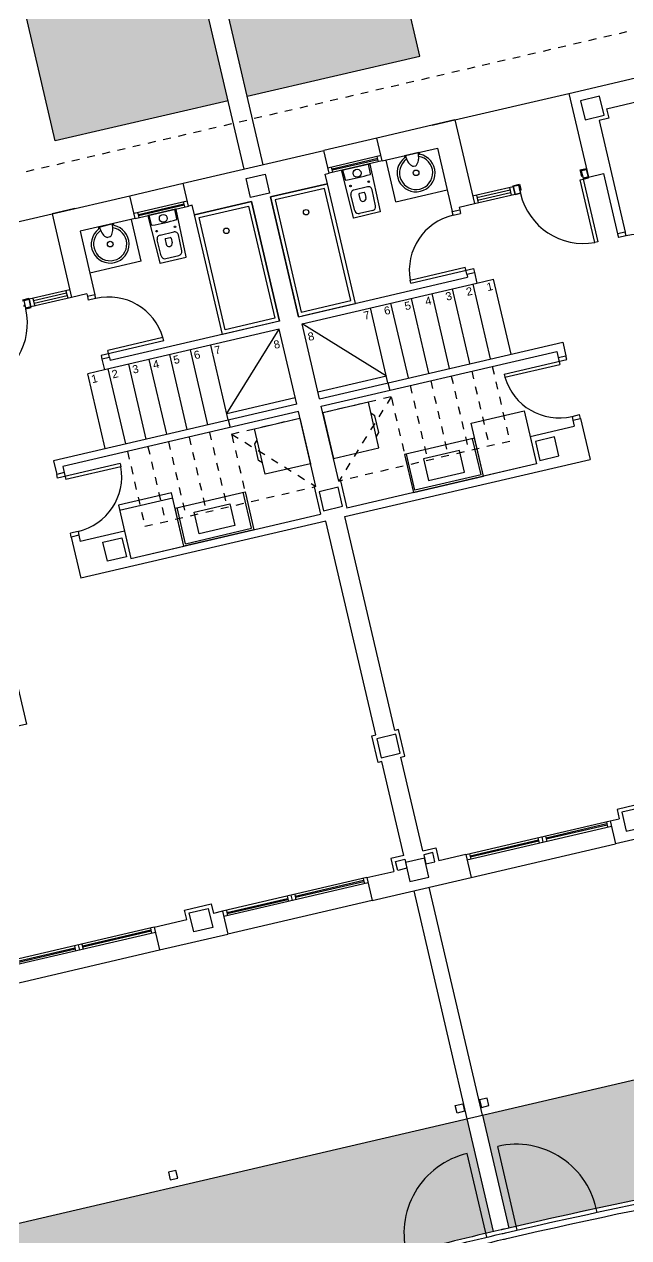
# Model space of a CAD drawing. Header units: millimetres. Extents: x 441061 to 442903, y 4515148 to 4515613.
# Drawn here: x 441672.98 to 441680.73, y 4515587 to 4515602.55 of the extents above; entities that cross this region are included whole.
import ezdxf
from ezdxf.enums import TextEntityAlignment as Align

# ---------------------------------------------------------------- set-up
doc = ezdxf.new("R2010")
doc.units = ezdxf.units.MM
doc.linetypes.add('RAYITAS', pattern=[0.375, 0.25, -0.125])
doc.layers.add('01_cesped', color=7, linetype='Continuous', true_color=0x659a66)
for name, color, linetype in [('01_mono BAJA', 2, 'Continuous'), ('01_piscinas', 254, 'Continuous'), ('01_proyección', 4, 'RAYITAS')]:
    doc.layers.add(name, color=color, linetype=linetype)
doc.styles.add('NIEVES2', font='sanss___.ttf')

# ---------------------------------------------------------------- blocks, each defined once
blk = doc.blocks.new('A$C6A825EFA')
at = {"layer": '01_mono BAJA', "color": 254}
for p, q in [((3.7, 12.5, 0), (5.2, 12.5, 0)), ((5.5, 12.5, 0), (5.2, 12.5, 0)), ((5.2, 12.5, 0), (5.2, 11.4, 0)), ((5.2, 12.5, 0), (6.225, 12.5, 0)), ((6.225, 12.2, 0), (6.225, 12.5, 0)), ((6.225, 12.5, 0), (6.925, 12.5, 0)), ((6.925, 12.5, 0), (8.775, 12.5, 0)), ((6.925, 12.2, 0), (6.925, 12.5, 0)), ((8.775, 12.2, 0), (8.775, 12.5, 0)), ((9.475, 12.5, 0), (8.775, 12.5, 0)), ((10.5, 12.5, 0), (9.475, 12.5, 0)), ((9.475, 12.2, 0), (9.475, 12.5, 0)), ((10.2, 12.5, 0), (10.5, 12.5, 0)), ((10.5, 12.5, 0), (10.5, 11.4, 0)), ((10.5, 12.5, 0), (12, 12.5, 0)), ((12, 12.5, 0), (13.1, 12.5, 0)), ((12, 12.5, 0), (12, 11.4, 0)), ((5.5, 12.2, 0), (5.5, 11.366, 0)), ((6.225, 12.2, 0), (5.5, 12.2, 0)), ((5.741, 12.198, 0), (5.742, 12.183, 0)), ((5.743, 12.2, 0), (5.932, 12.2, 0)), ((5.934, 12.198, 0), (5.933, 12.183, 0)), ((6.175, 11.65, 0), (6.175, 12.2, 0)), ((6.225, 12.27, 0), (6.925, 12.27, 0)), ((6.225, 12.2, 0), (6.925, 12.2, 0)), ((6.275, 12.2, 0), (6.275, 12.27, 0)), ((6.275, 12.242, 0), (6.875, 12.242, 0)), ((6.275, 12.228, 0), (6.875, 12.228, 0)), ((6.409, 12.073, 0), (6.407, 12.2, 0)), ((6.741, 12.073, 0), (6.743, 12.2, 0)), ((6.875, 12.2, 0), (6.875, 12.27, 0)), ((6.975, 12.2, 0), (6.925, 12.2, 0)), ((6.975, 12.075, 0), (6.975, 12.2, 0)), ((8.725, 12.075, 0), (8.725, 12.2, 0)), ((8.725, 12.2, 0), (8.775, 12.2, 0)), ((9.475, 12.27, 0), (8.775, 12.27, 0)), ((9.475, 12.2, 0), (8.775, 12.2, 0)), ((8.825, 12.2, 0), (8.825, 12.27, 0)), ((9.425, 12.242, 0), (8.825, 12.242, 0)), ((9.425, 12.228, 0), (8.825, 12.228, 0)), ((8.959, 12.073, 0), (8.957, 12.2, 0)), ((9.291, 12.073, 0), (9.293, 12.2, 0)), ((9.425, 12.2, 0), (9.425, 12.27, 0)), ((9.475, 12.2, 0), (10.2, 12.2, 0)), ((9.525, 11.65, 0), (9.525, 12.2, 0)), ((9.766, 12.198, 0), (9.767, 12.183, 0)), ((9.957, 12.2, 0), (9.768, 12.2, 0)), ((9.959, 12.198, 0), (9.958, 12.183, 0)), ((10.2, 12.2, 0), (10.2, 11.366, 0)), ((12.425, 12.2, 0), (13.1, 12.2, 0)), ((12.425, 12.2), (12.425, 12.075)), ((5.853, 12.043, 0), (5.822, 12.043, 0)), ((7.725, 12.075, 0), (6.975, 12.075, 0)), ((7.725, 10.5, 0), (7.725, 12.075, 0)), ((7.975, 10.5, 0), (7.975, 12.075, 0)), ((7.975, 12.075, 0), (8.725, 12.075, 0)), ((9.847, 12.043, 0), (9.878, 12.043, 0)), ((12.3, 12.075, 0), (12.3, 10.606, 0)), ((12.425, 12.075), (12.3, 12.075)), ((6.439, 11.659, 0), (6.435, 11.869, 0)), ((6.485, 11.92, 0), (6.665, 11.92, 0)), ((6.535, 11.85, 0), (6.535, 11.79, 0)), ((6.545, 11.86, 0), (6.605, 11.86, 0)), ((6.615, 11.85, 0), (6.615, 11.79, 0)), ((6.711, 11.659, 0), (6.715, 11.869, 0)), ((8.989, 11.659, 0), (8.985, 11.869, 0)), ((9.215, 11.92, 0), (9.035, 11.92, 0)), ((9.085, 11.85, 0), (9.085, 11.79, 0)), ((9.155, 11.86, 0), (9.095, 11.86, 0)), ((9.165, 11.85, 0), (9.165, 11.79, 0)), ((9.261, 11.659, 0), (9.265, 11.869, 0)), ((6.175, 11.65, 0), (5.5, 11.65, 0)), ((6.489, 11.61, 0), (6.661, 11.61, 0)), ((9.211, 11.61, 0), (9.039, 11.61, 0)), ((9.525, 11.65, 0), (10.2, 11.65, 0)), ((4.595, 11.43, 0), (4.595, 11.4, 0)), ((4.665, 11.5, 0), (4.665, 11.4, 0)), ((5.2, 11.5, 0), (4.665, 11.5, 0)), ((5.2, 11.4, 0), (4.665, 11.4, 0)), ((4.715, 11.5, 0), (4.715, 11.4, 0)), ((5.15, 11.467, 0), (4.715, 11.467, 0)), ((5.15, 11.433, 0), (4.715, 11.433, 0)), ((5.15, 11.5, 0), (5.15, 11.4, 0)), ((5.4, 11.4, 0), (5.2, 11.4, 0)), ((5.4, 11.4, 0), (5.4, 11.366, 0)), ((5.5, 11.366, 0), (5.4, 11.366, 0)), ((5.4, 11.366, 0), (5.4, 11.316, 0)), ((5.5, 11.316, 0), (5.5, 11.366, 0)), ((10.2, 11.366, 0), (10.3, 11.366, 0)), ((10.2, 11.316, 0), (10.2, 11.366, 0)), ((10.3, 11.4, 0), (10.5, 11.4, 0)), ((10.3, 11.4, 0), (10.3, 11.366, 0)), ((10.3, 11.366, 0), (10.3, 11.316, 0)), ((10.5, 11.5, 0), (11.035, 11.5, 0)), ((10.5, 11.4, 0), (11.035, 11.4, 0)), ((10.55, 11.5, 0), (10.55, 11.4, 0)), ((10.55, 11.467, 0), (10.985, 11.467, 0)), ((10.55, 11.433, 0), (10.985, 11.433, 0)), ((10.985, 11.5, 0), (10.985, 11.4, 0)), ((11.035, 11.5, 0), (11.035, 11.4, 0)), ((11.105, 11.43, 0), (11.105, 11.4, 0)), ((11.12, 11.5, 0), (11.12, 11.44, 0)), ((11.915, 11.5, 0), (11.915, 11.44, 0)), ((11.93, 11.43, 0), (11.93, 11.4, 0)), ((11.99, 11.4, 0), (11.93, 11.4, 0)), ((12, 11.4, 0), (12.2, 11.4, 0)), ((12.2, 11.4, 0), (12.2, 10.606, 0)), ((5.5, 11.316, 0), (5.4, 11.316, 0)), ((10.2, 11.316, 0), (10.3, 11.316, 0)), ((6.224, 10.591, 0), (5.4, 10.591, 0)), ((5.4, 10.591, 0), (5.4, 10.541, 0)), ((5.5, 10.541, 0), (5.5, 10.632, 0)), ((6.224, 10.632, 0), (5.5, 10.632, 0)), ((6.224, 10.591, 0), (6.224, 10.632, 0)), ((9.476, 10.591, 0), (9.476, 10.632, 0)), ((9.476, 10.632, 0), (10.2, 10.632, 0)), ((9.476, 10.591, 0), (10.3, 10.591, 0)), ((10.2, 10.541, 0), (10.2, 10.632, 0)), ((10.3, 10.591, 0), (10.3, 10.541, 0)), ((12.3, 10.606, 0), (12.2, 10.606, 0)), ((12.2, 10.606, 0), (12.2, 10.556, 0)), ((12.3, 10.556, 0), (12.3, 10.606, 0)), ((5.4, 10.541, 0), (5.4, 10.4, 0)), ((5.5, 10.541, 0), (5.4, 10.541, 0)), ((5.5, 10.541, 0), (5.5, 10.5, 0)), ((7.725, 10.5, 0), (5.5, 10.5, 0)), ((8.025, 10.5, 0), (10.2, 10.5, 0)), ((10.2, 10.541, 0), (10.2, 10.5, 0)), ((10.2, 10.541, 0), (10.3, 10.541, 0)), ((10.3, 10.541, 0), (10.3, 10.4, 0)), ((12.3, 10.556, 0), (12.2, 10.556, 0)), ((5.18, 9.415, 0), (5.18, 10.4, 0)), ((5.4, 10.4, 0), (5.18, 10.4, 0)), ((7.7, 10.4, 0), (5.4, 10.4, 0)), ((5.45, 9.415, 0), (5.45, 10.4, 0)), ((5.72, 9.415, 0), (5.72, 10.4, 0)), ((5.99, 9.415, 0), (5.99, 10.4, 0)), ((6.26, 9.415, 0), (6.26, 10.4, 0)), ((6.53, 9.415, 0), (6.53, 10.4, 0)), ((6.8, 9.415, 0), (6.8, 10.4, 0)), ((6.8, 9.5, 0), (7.7, 10.4, 0)), ((7.7, 9.415, 0), (7.7, 10.4, 0)), ((8, 10.4, 0), (10.3, 10.4, 0)), ((8, 9.415, 0), (8, 10.4, 0)), ((8.9, 9.5, 0), (8, 10.4, 0)), ((8.9, 9.415, 0), (8.9, 10.4, 0)), ((9.17, 9.415, 0), (9.17, 10.4, 0)), ((9.44, 9.415, 0), (9.44, 10.4, 0)), ((9.71, 9.415, 0), (9.71, 10.4, 0)), ((9.98, 9.415, 0), (9.98, 10.4, 0)), ((10.25, 9.415, 0), (10.25, 10.4, 0)), ((10.3, 10.4, 0), (10.52, 10.4, 0)), ((10.52, 9.415, 0), (10.52, 10.4, 0)), ((6.8, 9.5, 0), (7.7, 9.5, 0)), ((8.9, 9.5, 0), (8, 9.5, 0)), ((7.7, 9.415, 0), (4.5, 9.415, 0)), ((4.5, 9.415, 0), (4.5, 9.235, 0)), ((4.5, 9.415, 0), (4.5, 9.235, 0)), ((8, 9.415, 0), (11.2, 9.415, 0)), ((11.2, 9.415, 0), (11.2, 9.235, 0)), ((11.2, 9.415, 0), (11.2, 9.235, 0)), ((4.6, 9.235, 0), (4.5, 9.235, 0)), ((4.5, 9.185, 0), (4.5, 9.235, 0)), ((5.324, 9.185, 0), (4.5, 9.185, 0)), ((7.7, 9.315, 0), (4.6, 9.315, 0)), ((4.6, 9.315, 0), (4.6, 9.235, 0)), ((4.6, 9.315, 0), (4.6, 9.235, 0)), ((4.6, 9.235, 0), (4.6, 9.144, 0)), ((5.324, 9.185, 0), (5.324, 9.144, 0)), ((7.7, 8.33, 0), (7.7, 9.315, 0)), ((8, 8.33, 0), (8, 9.315, 0)), ((8, 9.315, 0), (11.1, 9.315, 0)), ((10.376, 9.185, 0), (10.376, 9.144, 0)), ((10.376, 9.185, 0), (11.2, 9.185, 0)), ((11.1, 9.315, 0), (11.1, 9.235, 0)), ((11.1, 9.315, 0), (11.1, 9.235, 0)), ((11.1, 9.235, 0), (11.2, 9.235, 0)), ((11.1, 9.235, 0), (11.1, 9.144, 0)), ((11.2, 9.185, 0), (11.2, 9.235, 0)), ((5.324, 9.144, 0), (4.6, 9.144, 0)), ((10.376, 9.144, 0), (11.1, 9.144, 0)), ((5.88, 8.6, 0), (5.18, 8.6, 0)), ((4.5, 8.41, 0), (4.5, 8.46, 0)), ((4.6, 8.46, 0), (4.5, 8.46, 0)), ((4.5, 8.41, 0), (4.5, 7.87, 0)), ((4.6, 8.41, 0), (4.5, 8.41, 0)), ((4.6, 8.46, 0), (4.6, 8.41, 0)), ((4.6, 8.41, 0), (4.6, 8.33, 0)), ((5.905, 7.995, 0), (5.905, 8.47, 0)), ((6.775, 7.995, 0), (6.775, 8.47, 0)), ((8.925, 7.995, 0), (8.925, 8.47, 0)), ((9.795, 7.995, 0), (9.795, 8.47, 0)), ((11.1, 8.46, 0), (11.1, 8.41, 0)), ((11.1, 8.46, 0), (11.2, 8.46, 0)), ((11.1, 8.41, 0), (11.1, 8.33, 0)), ((11.1, 8.41, 0), (11.2, 8.41, 0)), ((11.2, 8.41, 0), (11.2, 8.46, 0)), ((11.2, 8.41, 0), (11.2, 7.87, 0)), ((5.18, 8.33, 0), (4.6, 8.33, 0)), ((5.18, 8.33, 0), (5.18, 7.97, 0)), ((7.7, 8.33, 0), (7.675, 8.33, 0)), ((7.7, 8.33, 0), (7.675, 8.33, 0)), ((7.675, 8.33, 0), (7.675, 7.97, 0)), ((8, 8.33, 0), (8.025, 8.33, 0)), ((8, 8.33, 0), (8.025, 8.33, 0)), ((8.025, 8.33, 0), (8.025, 7.97, 0)), ((10.52, 8.33, 0), (11.1, 8.33, 0)), ((10.52, 8.33, 0), (10.52, 7.97, 0)), ((5.18, 7.97, 0), (7.675, 7.97, 0)), ((5.905, 7.995, 0), (6.775, 7.995, 0)), ((10.52, 7.97, 0), (8.025, 7.97, 0)), ((9.795, 7.995, 0), (8.925, 7.995, 0)), ((7.725, 7.87, 0), (4.5, 7.87, 0)), ((7.725, 5.055, 0), (7.725, 7.87, 0)), ((7.975, 5.055, 0), (7.975, 7.87, 0)), ((7.975, 7.87, 0), (11.2, 7.87, 0)), ((3.4, 6.205, 0), (3.4, 6.955, 0)), ((3.4, 6.205, 0), (0.3, 6.205, 0)), ((7.675, 4.705, 0), (7.675, 5.055, 0)), ((7.675, 5.055, 0), (7.725, 5.055, 0)), ((8.025, 5.055, 0), (7.975, 5.055, 0)), ((8.025, 4.705, 0), (8.025, 5.055, 0)), ((7.725, 4.705, 0), (7.675, 4.705, 0)), ((7.725, 3.47, 0), (7.725, 4.705, 0)), ((7.975, 3.47, 0), (7.975, 4.705, 0)), ((7.975, 4.705, 0), (8.025, 4.705, 0)), ((7.725, 3.47, 0), (7.555, 3.47, 0)), ((7.555, 3.47, 0), (7.555, 3.3, 0)), ((7.975, 3.47, 0), (8.145, 3.47, 0)), ((8.145, 3.47, 0), (8.145, 3.3, 0)), ((4.4, 3.3, 0), (1.6, 3.3, 0)), ((1.65, 3.272, 0), (3.35, 3.272, 0)), ((3.35, 3.3, 0), (3.35, 3.23, 0)), ((3.4, 3.3, 0), (3.4, 3.23, 0)), ((3.45, 3.3, 0), (3.45, 3.23, 0)), ((4.35, 3.272, 0), (3.45, 3.272, 0)), ((4.35, 3.3, 0), (4.35, 3.23, 0)), ((4.4, 3.3, 0), (4.4, 3, 0)), ((4.4, 3.3, 0), (4.83, 3.3, 0)), ((5.3, 3.3, 0), (5.18, 3.3, 0)), ((7.2, 3.3, 0), (5.3, 3.3, 0)), ((5.3, 3.3, 0), (5.3, 3, 0)), ((5.35, 3.3, 0), (5.35, 3.23, 0)), ((5.35, 3.272, 0), (6.15, 3.272, 0)), ((6.15, 3.3, 0), (6.15, 3.23, 0)), ((6.2, 3.3, 0), (6.2, 3.23, 0)), ((6.25, 3.3, 0), (6.25, 3.23, 0)), ((7.15, 3.272, 0), (6.25, 3.272, 0)), ((7.15, 3.3, 0), (7.15, 3.23, 0)), ((7.2, 3.3, 0), (7.555, 3.3, 0)), ((7.2, 3.3, 0), (7.2, 3, 0)), ((8.5, 3.3, 0), (8.145, 3.3, 0)), ((8.5, 3.3, 0), (10.4, 3.3, 0)), ((8.5, 3.3, 0), (8.5, 3, 0)), ((8.55, 3.3, 0), (8.55, 3.23, 0)), ((8.55, 3.272, 0), (9.45, 3.272, 0)), ((9.45, 3.3, 0), (9.45, 3.23, 0)), ((9.5, 3.3, 0), (9.5, 3.23, 0)), ((9.55, 3.3, 0), (9.55, 3.23, 0)), ((10.35, 3.272, 0), (9.55, 3.272, 0)), ((10.35, 3.3, 0), (10.35, 3.23, 0)), ((10.4, 3.3, 0), (10.4, 3, 0)), ((10.4, 3.3, 0), (10.52, 3.3, 0)), ((4.4, 3.23, 0), (1.6, 3.23, 0)), ((1.65, 3.258, 0), (3.35, 3.258, 0)), ((4.35, 3.258, 0), (3.45, 3.258, 0)), ((7.2, 3.23, 0), (5.3, 3.23, 0)), ((5.35, 3.258, 0), (6.15, 3.258, 0)), ((7.15, 3.258, 0), (6.25, 3.258, 0)), ((8.5, 3.23, 0), (10.4, 3.23, 0)), ((8.55, 3.258, 0), (9.45, 3.258, 0)), ((10.35, 3.258, 0), (9.55, 3.258, 0)), ((1.6, 3, 0), (4.4, 3, 0)), ((4.4, 3, 0), (5.3, 3, 0)), ((7.2, 3, 0), (5.3, 3, 0)), ((7.2, 3, 0), (8.5, 3, 0)), ((7.75, 0, 0), (7.75, 3, 0)), ((7.95, 0, 0), (7.95, 3, 0)), ((8.5, 3, 0), (10.4, 3, 0)), ((11.3, 3, 0), (10.4, 3, 0)), ((0, 0, 0), (15.7, 0, 0))]:
    blk.add_line(p, q, dxfattribs=at)
for points in [[(7.725, 12.375), (7.975, 12.375), (7.975, 12.125), (7.725, 12.125), (7.725, 12.375)], [(12.125, 12.125), (12.375, 12.125), (12.375, 12.375), (12.125, 12.375), (12.125, 12.125)], [(5.13, 8.005), (4.88, 8.005), (4.88, 8.255), (5.13, 8.255), (5.13, 8.005)], [(7.725, 8.005), (7.975, 8.005), (7.975, 8.255), (7.725, 8.255), (7.725, 8.005)], [(10.57, 8.005), (10.82, 8.005), (10.82, 8.255), (10.57, 8.255), (10.57, 8.005)], [(7.725, 4.755), (7.975, 4.755), (7.975, 5.005), (7.725, 5.005), (7.725, 4.755)], [(5.13, 3.125), (4.88, 3.125), (4.88, 3.375), (5.13, 3.375), (5.13, 3.125)], [(7.725, 3.125), (7.975, 3.125), (7.975, 3.375), (7.725, 3.375), (7.725, 3.125)], [(10.57, 3.125), (10.82, 3.125), (10.82, 3.375), (10.57, 3.375), (10.57, 3.125)], [(3.965, 0.2), (3.865, 0.2), (3.865, 0.1), (3.965, 0.1)]]:
    blk.add_lwpolyline(points, close=True, dxfattribs=at)
at = {"layer": '01_mono BAJA', "color": 254, "elevation": 0, "flags": 128}
for points in [[(6.394, 12.2, 0.414214), (6.39, 12.196), (6.39, 12.195), (6.4, 11.574, 0.436396), (6.404, 11.57), (6.746, 11.57, 0.436396), (6.75, 11.574), (6.76, 12.195), (6.76, 12.196, 0.414214), (6.756, 12.2)], [(9.306, 12.2, -0.414214), (9.31, 12.196), (9.31, 12.195), (9.3, 11.574, -0.436396), (9.296, 11.57), (8.954, 11.57, -0.436396), (8.95, 11.574), (8.94, 12.195), (8.94, 12.196, -0.414214), (8.944, 12.2)]]:
    blk.add_lwpolyline(points, format="xyb", close=True, dxfattribs=at)
at = {"layer": '01_mono BAJA', "color": 254, "elevation": 0}
for points in [[(6.975, 12.075), (7.725, 12.075), (7.725, 10.5), (6.975, 10.5)], [(7.025, 12.025), (7.675, 12.025), (7.675, 10.55), (7.025, 10.55)], [(8.725, 12.075), (7.975, 12.075), (7.975, 10.5), (8.725, 10.5)], [(8.675, 12.025), (8.025, 12.025), (8.025, 10.55), (8.675, 10.55)], [(4.58, 11.51), (4.58, 11.5), (4.665, 11.5), (4.665, 11.51)], [(11.12, 11.51), (11.12, 11.5), (11.035, 11.5), (11.035, 11.51)], [(11.915, 11.51), (11.915, 11.5), (12, 11.5), (12, 11.51)], [(4.58, 11.44), (4.58, 11.43), (4.595, 11.43), (4.595, 11.44)], [(4.595, 11.4), (4.595, 11.39), (4.665, 11.39), (4.665, 11.4)], [(11.105, 11.4), (11.105, 11.39), (11.035, 11.39), (11.035, 11.4)], [(11.12, 11.44), (11.12, 11.43), (11.105, 11.43), (11.105, 11.44)], [(11.93, 11.39), (11.93, 10.565), (11.89, 10.565), (11.89, 11.39)], [(11.915, 11.44), (11.915, 11.43), (11.93, 11.43), (11.93, 11.44)], [(11.93, 11.4), (12, 11.4), (12, 11.5), (11.93, 11.5)], [(11.93, 11.4), (11.93, 11.39), (12, 11.39), (12, 11.4)], [(7.1, 9.23), (7.7, 9.23), (7.7, 8.63), (7.1, 8.63)], [(8.6, 9.23), (8, 9.23), (8, 8.63), (8.6, 8.63)], [(5.18, 8.67), (5.18, 7.97), (5.88, 7.97), (5.88, 8.67)], [(10.52, 8.67), (10.52, 7.97), (9.82, 7.97), (9.82, 8.67)], [(5.88, 8.47), (6.8, 8.47), (6.8, 7.97), (5.88, 7.97)], [(9.82, 8.47), (8.9, 8.47), (8.9, 7.97), (9.82, 7.97)], [(6.104, 8.363), (6.576, 8.363), (6.576, 8.077), (6.104, 8.077)], [(9.596, 8.363), (9.124, 8.363), (9.124, 8.077), (9.596, 8.077)], [(7.605, 3.42), (7.725, 3.42), (7.725, 3.3), (7.605, 3.3)], [(8.095, 3.42), (7.975, 3.42), (7.975, 3.3), (8.095, 3.3)], [(7.64, 0.2), (7.74, 0.2), (7.74, 0.1), (7.64, 0.1)], [(8.06, 0.2), (7.96, 0.2), (7.96, 0.1), (8.06, 0.1)]]:
    blk.add_lwpolyline(points, close=True, dxfattribs=at)
for points in [[(4.595, 11.5), (4.595, 11.4)], [(4.665, 11.4), (4.665, 11.5)], [(11.035, 11.4), (11.035, 11.5)], [(11.105, 11.5), (11.105, 11.4)], [(7.1, 8.78), (7.06, 8.82), (7.06, 9.04), (7.1, 9.08)], [(8.6, 8.78), (8.64, 8.82), (8.64, 9.04), (8.6, 9.08)]]:
    blk.add_lwpolyline(points, dxfattribs=at)
at = {"layer": '01_mono BAJA', "color": 254}
for points in [[(4.83, 3.3), (4.83, 3.425), (5.18, 3.425), (5.18, 3.3)], [(10.87, 3.3), (10.87, 3.425), (10.52, 3.425), (10.52, 3.3)]]:
    blk.add_lwpolyline(points, dxfattribs=at)
for centre, radius in [((6.575, 12.12, 0), 0.051), ((9.125, 12.12, 0), 0.051), ((5.837, 11.953, 0), 0.036), ((6.455, 11.98, 0), 0.01), ((6.695, 11.98, 0), 0.01), ((9.005, 11.98, 0), 0.01), ((9.245, 11.98, 0), 0.01), ((9.862, 11.953, 0), 0.036), ((7.325, 11.781, 0), 0.035), ((8.375, 11.781, 0), 0.035)]:
    blk.add_circle(centre, radius, dxfattribs=at)
for centre, radius, start, end in [((5.837, 11.953, 0), 0.243, 114.8749, 65.1251), ((5.837, 11.953, 0), 0.213, 112.0656, 68.0564), ((5.729, 12.184, 0), 0.0128, 300.5291, 356.214), ((5.743, 12.197, 0), 0.0027, 90, 173.3159), ((6.033, 12.197, 0), 0.279, 179.383, 196.8165), ((5.642, 12.197, 0), 0.279, 343.1835, 0.617), ((5.932, 12.197, 0), 0.0027, 6.6841, 90), ((5.946, 12.184, 0), 0.0128, 183.786, 239.4709), ((9.862, 11.953, 0), 0.243, 114.8749, 65.1251), ((9.862, 11.953, 0), 0.213, 111.9436, 67.9344), ((9.754, 12.184, 0), 0.0128, 300.5291, 356.214), ((9.768, 12.197, 0), 0.0027, 90, 173.3159), ((10.058, 12.197, 0), 0.279, 179.383, 196.8165), ((9.667, 12.197, 0), 0.279, 343.1835, 0.617), ((9.957, 12.197, 0), 0.0027, 6.6841, 90), ((9.971, 12.184, 0), 0.0128, 183.786, 239.4709), ((5.903, 12.158, 0), 0.143, 196.8165, 225.6956), ((5.837, 12.091, 0), 0.0498, 225.6956, 252.5904), ((5.837, 12.091, 0), 0.0498, 287.9532, 314.3044), ((5.772, 12.158, 0), 0.143, 314.3044, 343.1835), ((6.416, 12.073, 0), 0.007, 180.924, 266.9359), ((6.575, 15.044, 0), 2.982, 266.9359, 273.0641), ((6.734, 12.073, 0), 0.007, 273.0641, 359.076), ((8.966, 12.073, 0), 0.007, 180.924, 266.9359), ((9.125, 15.044, 0), 2.982, 266.9359, 273.0641), ((9.284, 12.073, 0), 0.007, 273.0641, 359.076), ((9.928, 12.158, 0), 0.143, 196.8165, 225.6956), ((9.863, 12.091, 0), 0.0498, 225.6956, 252.0468), ((9.863, 12.091, 0), 0.0498, 287.4096, 314.3044), ((9.797, 12.158, 0), 0.143, 314.3044, 343.1835), ((6.485, 11.87, 0), 0.05, 90, 180.924), ((6.545, 11.85, 0), 0.01, 90, 180), ((6.605, 11.85, 0), 0.01, 0, 90), ((6.665, 11.87, 0), 0.05, 359.076, 90), ((9.035, 11.87, 0), 0.05, 90, 180.924), ((9.095, 11.85, 0), 0.01, 90, 180), ((9.155, 11.85, 0), 0.01, 0, 90), ((9.215, 11.87, 0), 0.05, 359.076, 90), ((6.575, 11.79, 0), 0.04, 180, 0), ((9.125, 11.79, 0), 0.04, 180, 0), ((6.489, 11.66, 0), 0.05, 180.924, 270), ((6.661, 11.66, 0), 0.05, 270, 359.076), ((9.039, 11.66, 0), 0.05, 180.924, 270), ((9.211, 11.66, 0), 0.05, 270, 359.076), ((3.768, 11.391, 0), 0.827, 272.8856, 359.9505), ((11.932, 11.391, 0), 0.827, 180.0495, 267.1144), ((5.5, 10.591, 0), 0.725, 3.2758, 90), ((10.2, 10.591, 0), 0.725, 90, 176.7242), ((12.3, 9.831, 0), 0.725, 3.2758, 90), ((4.6, 9.185, 0), 0.725, 270, 356.7242), ((11.1, 9.185, 0), 0.725, 183.2758, 270)]:
    blk.add_arc(centre, radius, start, end, dxfattribs=at)
at = {"layer": '01_proyección', "color": 120, "ltscale": 0.25}
for p, q in [((6.8, 9.415, 0), (6.8, 8.33, 0)), ((8.9, 9.415, 0), (8.9, 8.33, 0)), ((5.45, 9.315, 0), (5.45, 8.33, 0)), ((5.72, 9.315, 0), (5.72, 8.33, 0)), ((5.99, 9.315, 0), (5.99, 8.33, 0)), ((6.26, 9.315, 0), (6.26, 8.33, 0)), ((6.53, 9.315, 0), (6.53, 8.33, 0)), ((6.8, 9.23, 0), (7.7, 9.23, 0)), ((6.8, 9.23, 0), (7.7, 8.33, 0)), ((8.9, 9.23, 0), (8, 9.23, 0)), ((8.9, 9.23, 0), (8, 8.33, 0)), ((9.17, 9.315, 0), (9.17, 8.33, 0)), ((9.44, 9.315, 0), (9.44, 8.33, 0)), ((9.71, 9.315, 0), (9.71, 8.33, 0)), ((9.98, 9.315, 0), (9.98, 8.33, 0)), ((10.25, 9.315, 0), (10.25, 8.33, 0)), ((5.45, 8.33, 0), (7.675, 8.33, 0)), ((10.25, 8.33, 0), (8.025, 8.33, 0))]:
    blk.add_line(p, q, dxfattribs=at)
at = {"layer": '01_proyección', "color": 120, "ltscale": 0.25, "elevation": 0}
blk.add_lwpolyline([(15.7, 7.405), (16.3, 7.405), (16.3, 13.1), (-0.6, 13.1), (-0.6, 7.405), (0, 7.405)], dxfattribs=at)
at = {"layer": '01_mono BAJA', "color": 254, "style": 'NIEVES2'}
for s, p in [('1', (5.249, 10.268, 0)), ('2', (5.519, 10.268, 0)), ('3', (5.789, 10.268, 0)), ('4', (6.059, 10.268, 0)), ('5', (6.329, 10.268, 0)), ('6', (6.599, 10.268, 0)), ('7', (6.869, 10.268, 0)), ('8', (7.625, 10.166, 0))]:
    blk.add_text(s, height=0.103, dxfattribs=at).set_placement(p, align=Align.CENTER)
for s, p in [('8', (8.075, 10.166, 0)), ('7', (8.831, 10.268, 0)), ('6', (9.101, 10.268, 0)), ('5', (9.371, 10.268, 0)), ('4', (9.641, 10.268, 0)), ('3', (9.911, 10.268, 0)), ('2', (10.181, 10.268, 0)), ('1', (10.451, 10.268, 0))]:
    blk.add_text(s, height=0.103, rotation=0, dxfattribs=at).set_placement(p, align=Align.CENTER)

msp = doc.modelspace()

# ---------------------------------------------------------------- hatches: boundary and pattern name
at = {"layer": '01_cesped', "true_color": 0xc1d7c2}
h = msp.add_hatch(color=9, dxfattribs=at)
h.dxf.hatch_style = 1
h.paths.add_polyline_path([(441688.744, 4515608.475), (441690.015, 4515608.554), (441691.039, 4515608.604), (441691.862, 4515608.631), (441692.504, 4515588.891), (441691.064, 4515588.818), (441689.295, 4515588.697), (441687.489, 4515588.524), (441685.663, 4515588.299), (441683.868, 4515588.039), (441682.384, 4515587.787), (441680.996, 4515587.52), (441679.188, 4515587.126), (441678.851, 4515588.572), (441686.399, 4515590.331), (441685.922, 4515592.376), (441686.799, 4515592.58), (441685.006, 4515600.278), (441690.362, 4515601.526)])
h = msp.add_hatch(color=9, dxfattribs=at)
h.dxf.hatch_style = 1
h.paths.add_polyline_path([(441674.728, 4515606.382), (441675.485, 4515606.55), (441676.755, 4515606.831), (441676.952, 4515606.865), (441678.051, 4515602.145), (441675.835, 4515601.629)])
h = msp.add_hatch(color=9, dxfattribs=at)
h.dxf.hatch_style = 1
h.paths.add_polyline_path([(441672.28, 4515605.76), (441672.471, 4515605.816), (441673.732, 4515606.14), (441674.485, 4515606.322), (441675.592, 4515601.572), (441673.376, 4515601.056)])
h = msp.add_hatch(color=9, dxfattribs=at)
h.dxf.hatch_style = 1
h.paths.add_polyline_path([(441659.171, 4515601.969), (441660.59, 4515602.384), (441662.311, 4515594.992), (441667.962, 4515596.308), (441669.755, 4515588.61), (441670.632, 4515588.814), (441671.108, 4515586.769), (441678.656, 4515588.527), (441678.993, 4515587.08), (441678.249, 4515586.9), (441677.876, 4515586.805), (441677.533, 4515586.703), (441675.234, 4515586.024), (441672.883, 4515585.348), (441670.779, 4515584.757), (441669.187, 4515584.307), (441667.646, 4515583.856), (441666.201, 4515583.434), (441664.718, 4515583)])

# ---------------------------------------------------------------- linework, layer by layer
at = {"layer": '01_piscinas'}
for p, q in [((441678.051, 4515602.145), (441676.952, 4515606.865)), ((441675.796, 4515600.696), (441674.485, 4515606.322)), ((441674.728, 4515606.382), (441676.039, 4515600.752)), ((441673.376, 4515601.056), (441672.28, 4515605.76)), ((441675.835, 4515601.629), (441678.051, 4515602.145)), ((441675.592, 4515601.572), (441673.376, 4515601.056)), ((441679.297, 4515587.099), (441679.047, 4515588.171)), ((441678.907, 4515587.009), (441678.657, 4515588.081))]:
    msp.add_line(p, q, dxfattribs=at)
for points in [[(441611.431, 4515588.09), (441621.991, 4515570.432), (441622.166, 4515570.482), (441628.133, 4515572.214), (441634.633, 4515574.091), (441639.224, 4515575.416), (441645.134, 4515577.096), (441649.231, 4515578.304), (441649.668, 4515578.433), (441661.562, 4515581.947), (441664.635, 4515582.846), (441664.678, 4515582.859), (441669.857, 4515584.373, 0.005834), (441677.937, 4515586.693, -0.002251), (441678.52, 4515586.838, -0.002318), (441679.121, 4515586.982, -0.000235), (441679.136, 4515586.985, -0.000109), (441679.164, 4515586.992, -0.024812), (441685.681, 4515588.175, -0.026464), (441692.7, 4515588.764, -0.005162), (441694.075, 4515588.792, -0.022761), (441702.391, 4515588.498), (441707.418, 4515588.192), (441723.375, 4515587.22)], [(441611.505, 4515588.112), (441622.026, 4515570.52), (441622.146, 4515570.554), (441628.112, 4515572.286), (441634.613, 4515574.163), (441639.204, 4515575.488), (441645.113, 4515577.168), (441649.21, 4515578.376), (441649.647, 4515578.505), (441661.541, 4515582.019), (441664.614, 4515582.918), (441664.657, 4515582.931), (441669.836, 4515584.445, 0.005835), (441677.917, 4515586.766, -0.002257), (441678.502, 4515586.911, -0.002318), (441679.103, 4515587.055, -0.000234), (441679.119, 4515587.058, -0.000109), (441679.147, 4515587.065, -0.024811), (441685.671, 4515588.25, -0.026464), (441692.698, 4515588.839, -0.005162), (441694.074, 4515588.867, -0.022759), (441702.396, 4515588.573), (441707.423, 4515588.266), (441723.377, 4515587.295)]]:
    msp.add_lwpolyline(points, format="xyb", dxfattribs=at)
at = {"layer": '01_piscinas', "elevation": 0}
for points in [[(441678.851, 4515588.572), (441679.188, 4515587.126)], [(441678.993, 4515587.08), (441678.656, 4515588.527)]]:
    msp.add_lwpolyline(points, dxfattribs=at)
at = {"layer": '01_piscinas'}
for centre, radius, start, end in [((441694.337, 4515521.964), 66.899, 97.44993, 103.13495), ((441679.285, 4515587.149), 1.05, 9.6033, 103.112), ((441678.896, 4515587.058), 1.05, 103.112, 196.6208), ((441694.292, 4515522.143), 66.715, 103.17113, 104.22194), ((441682.947, 4515570.724), 16.827, 103.0979, 103.2504), ((441682.947, 4515570.724), 16.827, 103.1969, 103.2504), ((441694.337, 4515521.964), 66.899, 103.13495, 103.15986)]:
    msp.add_arc(centre, radius, start, end, dxfattribs=at)

# ---------------------------------------------------------------- block references
at = {"layer": '01_mono BAJA', "rotation": 13.11204975353741}
msp.add_blockref('A$C6A825EFA', (441671.108, 4515586.769, 0), dxfattribs=at)

doc.saveas('drawing.dxf')
